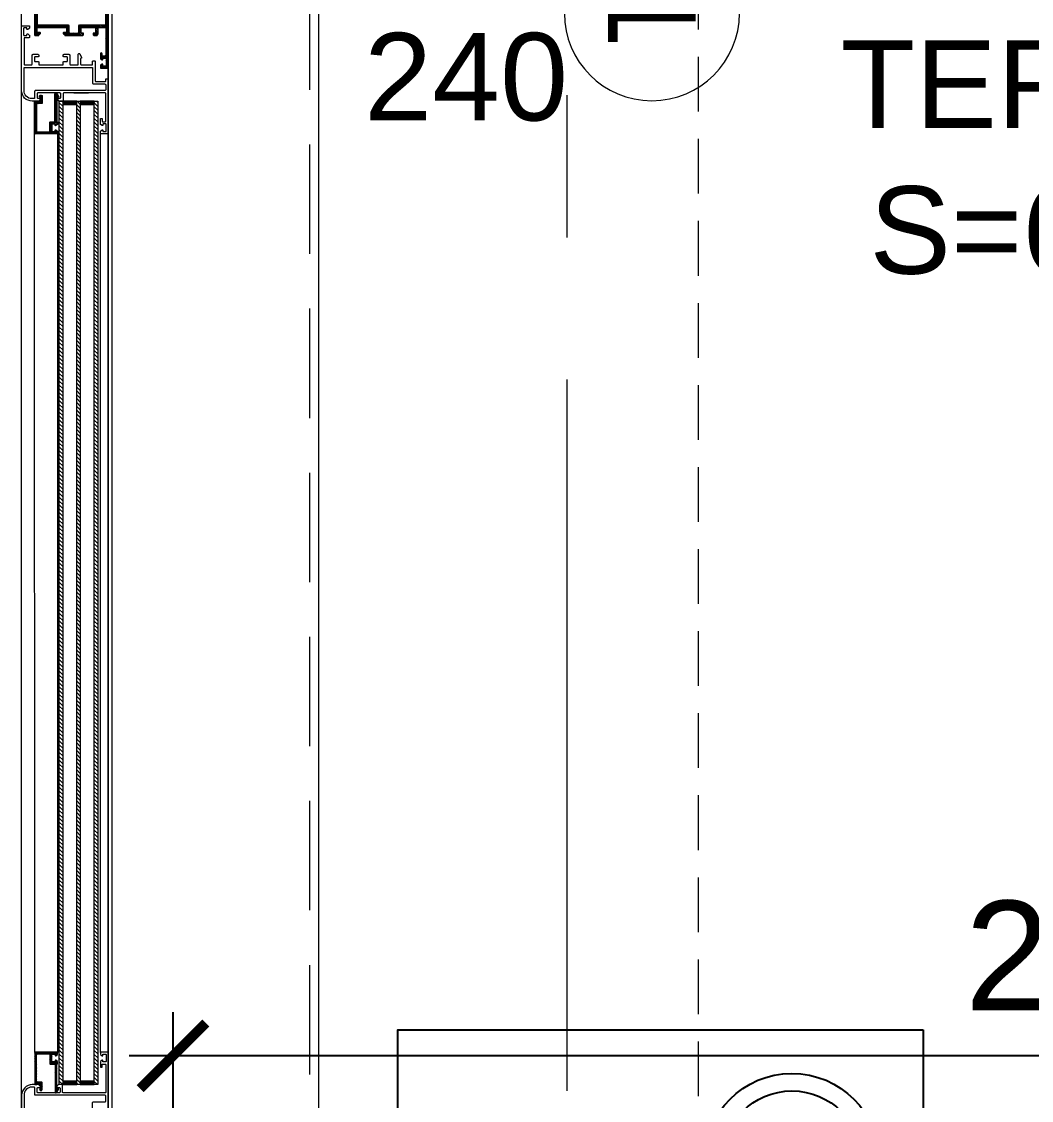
# Model space of a CAD drawing. Header units: feet. Extents: x 92587 to 97987, y -55119 to -48334.
# Drawn here: x 96686.8 to 96802.1, y -52413.5 to -52290.2 of the extents above; entities that cross this region are included whole.
import ezdxf

# ---------------------------------------------------------------- set-up
doc = ezdxf.new("R2010")
doc.units = ezdxf.units.FT
doc.header["$LTSCALE"] = 50
doc.header["$MEASUREMENT"] = 0
doc.linetypes.add('AXES', pattern=[2, 1.25, -0.25, 0.25, -0.25])
doc.linetypes.add('CACHE', pattern=[0.375, 0.25, -0.125])
doc.layers.get('0').update_dxf_attribs({"color": 8})
for name, color, linetype in [('AXES', 10, 'AXES'), ('COTE 50ème', 1, 'Continuous'), ('klima', 195, 'Continuous')]:
    doc.layers.add(name, color=color, linetype=linetype)
for name, color, linetype, lineweight in [('BETON CACHE', 4, 'CACHE', 5), ('MACONNERIE COUPE', 7, 'Continuous', 30), ('WINDOWS', 21, 'Continuous', 5)]:
    doc.layers.add(name, color=color, linetype=linetype, lineweight=lineweight)
doc.layers.add('DEMOL', color=7, linetype='Continuous', lineweight=60, true_color=0xa87e00)
doc.styles.add('GENERATED_STYLE_1', font='arial.ttf')
doc.styles.add('RS_TEXT_1.50', font='arial.ttf', dxfattribs={"height": 12.5})
doc.styles.add('RS_TXT_50', font='arial.ttf', dxfattribs={"height": 12.5})
doc.dimstyles.new('RS_50CM_LINEAIRE', dxfattribs={"dimscale": 5, "dimtxt": 12.5, "dimasz": 1.5, "dimexe": 1, "dimexo": 2.5, "dimgap": 1, "dimtad": 1, "dimdec": 1, "dimrnd": 0.5, "dimdsep": 46, "dimtxsty": 'RS_TXT_50', "dimblk1": 'ARCHTICK', "dimblk2": 'ARCHTICK', "dimsah": 1, "dimcen": 2.5, "dimdle": 1, "dimclrt": 4, "dimadec": 0, "dimazin": 2, "dimtfac": 1, "dimtdec": 1, "dimtix": 1, "dimtmove": 2, "dimatfit": 3, "dimfxl": 1, "dimtolj": 1, "dimtzin": 0, "dimarcsym": 0})
pattern_1 = [(135, (-46708.70849, -43897.46996), (-0.08838834765, -0.08838834765), [])]

# ---------------------------------------------------------------- blocks, each defined once
blk = doc.blocks.new('A$C1cd8c289')
at = {"layer": 'AXES', "lineweight": 5, "ltscale": 1.3}
blk.add_line((2040, -4150), (2040, -1058.41), dxfattribs=at)
blk = doc.blocks.new('DRITARE POS 1')
at = {"layer": 'WINDOWS', "transparency": 33554559}
h = blk.add_hatch(dxfattribs=at)
h.set_pattern_fill('ANSI31', color=256, angle=450)
h.set_pattern_definition([(135, (-46708.71279, -43842.46996), (-0.08838834765, -0.08838834765), [])])
h.paths.add_polyline_path([(-1.74, -12.58), (-1.74, -12.64), (-2.09, -12.64, -0.414214), (-2.15, -12.58), (-2.15, -12.21, -0.247394), (-2.13, -12.16, 1.657435), (-2.37, -12.03), (-2.37, -12.77, 0.414214), (-2.28, -12.86), (-1.81, -12.86, -0.414214), (-1.72, -12.95), (-1.72, -16, -0.414214), (-1.81, -16.09), (-3.16, -16.09, -0.414214), (-3.22, -16.03), (-3.22, -15.03, 0.414214), (-3.31, -14.93), (-3.76, -14.93, -0.414214), (-3.82, -14.88), (-3.82, -11.74, 0.737396), (-3.99, -11.69), (-4.23, -12.04, 0.603122), (-4.15, -12.19), (-4.08, -12.19, -0.414214), (-4.02, -12.25), (-4.02, -14.93), (-4.06, -14.93, 0.414214), (-4.12, -14.99), (-4.12, -15.19, 0.250765), (-4.09, -15.24), (-3.92, -15.37, 0.599022), (-3.84, -15.33), (-3.84, -15.25, -0.414214), (-3.78, -15.19), (-3.52, -15.19, -0.414214), (-3.46, -15.25), (-3.46, -16, -0.414214), (-3.52, -16.05), (-3.78, -16.05, -0.414214), (-3.84, -16), (-3.84, -15.92, 0.599022), (-3.92, -15.88), (-4.09, -16.01, 0.250765), (-4.12, -16.05), (-4.12, -16.26, 0.414214), (-4.06, -16.31), (-1.55, -16.31, 0.414214), (-1.5, -16.26), (-1.5, -12.64), (-1.5, -12.58)])
at = {"layer": 'WINDOWS'}
h = blk.add_hatch(dxfattribs=at)
h.set_pattern_fill('ANSI31', color=140, scale=2.5, angle=450)
h.set_pattern_definition([(135, (-46708.9128, -43897.46996), (-0.2209708691, -0.2209708691), [])])
h.paths.add_polyline_path([(-8.71, -124.96), (-8.71, -12.58), (-8.31, -12.58), (-8.31, -124.96)])
h.paths.add_polyline_path([(-6.71, -124.96), (-6.71, -12.58), (-6.31, -12.58), (-6.31, -124.96)])
h.paths.add_polyline_path([(-4.71, -124.96), (-4.71, -12.58), (-4.31, -12.58), (-4.31, -124.96)])
at = {"layer": 'WINDOWS', "transparency": 33554559}
h = blk.add_hatch(dxfattribs=at)
h.set_pattern_fill('ANSI31', color=140, angle=450)
h.set_pattern_definition([(135, (-46708.90849, -43880.46996), (-0.08838834765, -0.08838834765), [])])
h.paths.add_polyline_path([(-6.71, -12.58), (-8.31, -12.58), (-8.31, -12.98), (-6.71, -12.98)])
h.paths.add_polyline_path([(-4.71, -12.58), (-6.31, -12.58), (-6.31, -12.98), (-4.71, -12.98)])
h.paths.add_polyline_path([(-6.71, -124.56), (-8.31, -124.56), (-8.31, -124.96), (-6.71, -124.96)])
h.paths.add_polyline_path([(-4.71, -124.56), (-6.31, -124.56), (-6.31, -124.96), (-4.71, -124.96)])
h = blk.add_hatch(dxfattribs=at)
h.set_pattern_fill('ANSI31', color=256, angle=450)
h.set_pattern_definition(pattern_1)
h.paths.add_polyline_path([(-1.49, -121.28, 0.414214), (-1.55, -121.22), (-4.06, -121.22, 0.414214), (-4.11, -121.28), (-4.11, -121.48, 0.250765), (-4.09, -121.53), (-3.92, -121.66, 0.599022), (-3.83, -121.61), (-3.83, -121.54, -0.414214), (-3.78, -121.48), (-3.51, -121.48, -0.414214), (-3.46, -121.54), (-3.46, -122.28, -0.414214), (-3.51, -122.34), (-3.78, -122.34, -0.414214), (-3.83, -122.28), (-3.83, -122.21, 0.599022), (-3.92, -122.16), (-4.09, -122.29, 0.250765), (-4.11, -122.34), (-4.11, -122.54, 0.414214), (-4.06, -122.6), (-4.02, -122.6), (-4.02, -125.29, -0.414214), (-4.07, -125.34), (-4.15, -125.34, 0.603122), (-4.23, -125.49), (-3.98, -125.85, 0.737396), (-3.81, -125.79), (-3.81, -122.66, -0.414214), (-3.76, -122.6), (-3.31, -122.6, 0.414214), (-3.22, -122.51), (-3.22, -121.5, -0.414214), (-3.16, -121.44), (-1.81, -121.44, -0.414214), (-1.72, -121.54), (-1.72, -124.58, -0.414214), (-1.81, -124.67), (-2.28, -124.67, 0.414214), (-2.37, -124.77), (-2.37, -125.5, 1.657435), (-2.12, -125.37, -0.247394), (-2.15, -125.33), (-2.15, -124.95, -0.414214), (-2.09, -124.9), (-1.74, -124.9), (-1.74, -124.95), (-1.49, -124.95), (-1.49, -124.9)])
at = {"layer": 'WINDOWS'}
h = blk.add_hatch(dxfattribs=at)
h.set_pattern_fill('ANSI31', color=256, angle=450)
h.set_pattern_definition(pattern_1)
h.paths.add_polyline_path([(-9.61, -130.17, -0.414214), (-9.56, -130.11), (-9.26, -130.11, -0.414214), (-9.2, -130.17), (-9.2, -130.38, 1), (-9, -130.38), (-9, -129.85, 0.250765), (-9.02, -129.8), (-9.19, -129.69, 0.599022), (-9.28, -129.74), (-9.28, -129.81, -0.414214), (-9.33, -129.87), (-9.59, -129.87, -0.414214), (-9.65, -129.81), (-9.65, -129.03, -0.414214), (-9.59, -128.97), (-9.33, -128.97, -0.414214), (-9.28, -129.03), (-9.28, -129.14, 0.599022), (-9.19, -129.19), (-9.02, -129.07, 0.250765), (-9, -129.03), (-9, -128.78, 0.414214), (-9.05, -128.73), (-9.84, -128.73, 0.414214), (-9.89, -128.78), (-9.89, -135), (-9.89, -141.22, 0.414214), (-9.84, -141.27), (-9.05, -141.27, 0.414214), (-9, -141.22), (-9, -140.97, 0.250765), (-9.02, -140.93), (-9.19, -140.81, 0.599022), (-9.28, -140.86), (-9.28, -140.97, -0.414214), (-9.33, -141.03), (-9.59, -141.03, -0.414214), (-9.65, -140.97), (-9.65, -140.19, -0.414214), (-9.59, -140.13), (-9.33, -140.13, -0.414214), (-9.28, -140.19), (-9.28, -140.26, 0.599022), (-9.19, -140.31), (-9.02, -140.2, 0.250765), (-9, -140.15), (-9, -139.62, 1), (-9.2, -139.62), (-9.2, -139.83, -0.414214), (-9.26, -139.89), (-9.56, -139.89, -0.414214), (-9.61, -139.83), (-9.61, -136.66, -0.414214), (-9.56, -136.61), (-8.83, -136.61, -0.414214), (-8.74, -136.7), (-8.74, -137.35, 0.414214), (-8.55, -137.54), (-8.29, -137.54, 0.198912), (-8.25, -137.52), (-8.19, -137.46, 0.198912), (-8.18, -137.42), (-8.18, -137.31, 0.414214), (-8.23, -137.26), (-8.4, -137.26, -0.414214), (-8.46, -137.2), (-8.46, -136.7, -0.414214), (-8.36, -136.61), (-6.91, -136.61, -0.414214), (-6.81, -136.7), (-6.81, -137.2, -0.414214), (-6.87, -137.26), (-7.04, -137.26, 0.414214), (-7.09, -137.31), (-7.09, -137.42, 0.198912), (-7.08, -137.46), (-7.02, -137.52, 0.198912), (-6.98, -137.54), (-4.97, -137.54, 0.198912), (-4.93, -137.52), (-4.78, -137.37, 0.198912), (-4.76, -137.33), (-4.76, -137.26, 0.414214), (-4.82, -137.2), (-5, -137.2, -0.340481), (-5.13, -137.11), (-5.13, -136.7, -0.414214), (-5.04, -136.61), (-1.87, -136.61, -0.414214), (-1.77, -136.7), (-1.77, -137.11, -0.414214), (-1.87, -137.2), (-2.09, -137.2, 0.414214), (-2.15, -137.26), (-2.15, -137.33, 0.198912), (-2.13, -137.37), (-1.98, -137.52, 0.198912), (-1.94, -137.54), (-1.55, -137.54, 0.414214), (-1.49, -137.48), (-1.49, -135), (-1.49, -132.52, 0.414214), (-1.55, -132.46), (-1.94, -132.46, 0.198912), (-1.98, -132.48), (-2.13, -132.63, 0.198912), (-2.15, -132.67), (-2.15, -132.74, 0.414214), (-2.09, -132.8), (-1.87, -132.8, -0.414214), (-1.77, -132.89), (-1.77, -133.3, -0.414214), (-1.87, -133.39), (-5.04, -133.39, -0.414214), (-5.13, -133.3), (-5.13, -132.89, -0.340481), (-5, -132.8), (-4.82, -132.8, 0.414214), (-4.76, -132.74), (-4.76, -132.67, 0.198912), (-4.78, -132.63), (-4.93, -132.48, 0.198912), (-4.97, -132.46), (-6.98, -132.46, 0.198912), (-7.02, -132.48), (-7.08, -132.54, 0.198912), (-7.09, -132.58), (-7.09, -132.69, 0.414214), (-7.04, -132.74), (-6.87, -132.74, -0.414214), (-6.81, -132.8), (-6.81, -133.3, -0.414214), (-6.91, -133.39), (-8.36, -133.39, -0.414214), (-8.46, -133.3), (-8.46, -132.8, -0.414214), (-8.4, -132.74), (-8.23, -132.74, 0.414214), (-8.18, -132.69), (-8.18, -132.58, 0.198912), (-8.19, -132.54), (-8.25, -132.48, 0.198912), (-8.29, -132.46), (-8.55, -132.46, 0.414214), (-8.74, -132.65), (-8.74, -133.3, -0.414214), (-8.83, -133.39), (-9.56, -133.39, -0.414214), (-9.61, -133.34)])
h.paths.add_polyline_path([(-9.56, -133.67), (-6.63, -133.67), (-6.53, -133.58), (-6.53, -132.83), (-6.44, -132.74), (-5.51, -132.74), (-5.41, -132.83), (-5.41, -133.58), (-5.32, -133.67), (-1.83, -133.67), (-1.77, -133.73), (-1.77, -135), (-1.77, -136.27), (-1.83, -136.33), (-5.32, -136.33), (-5.41, -136.42), (-5.41, -137.17), (-5.51, -137.26), (-6.44, -137.26), (-6.53, -137.17), (-6.53, -136.42), (-6.63, -136.33), (-9.56, -136.33), (-9.61, -136.27), (-9.61, -135), (-9.61, -133.73)], flags=16)
at = {"layer": 'WINDOWS', "color": 165, "linetype": 'CACHE'}
blk.add_line((-32.9, -270), (-32.9, 0), dxfattribs=at)
at = {"layer": 'WINDOWS'}
for p, q in [((-0.01, -11.48), (0, -126.13)), ((-9.89, -16.28), (-9.89, -121.28)), ((-9, -16.26), (-9, -121.28)), ((-4.11, -121.28), (-4.12, -16.26)), ((-1.5, -16.26), (-1.49, -121.28)), ((-5.98, -125.89), (-7.66, -125.89))]:
    blk.add_line(p, q, dxfattribs=at)
at = {"layer": 'WINDOWS', "color": 165}
for points in [[(-9.9, 0), (-9.9, -270), (-33.9, -270), (-33.9, 0)], [(-10.3, -269.6), (-10.3, -0.4), (-9.9, 0), (-9.9, -270)]]:
    blk.add_lwpolyline(points, close=True, dxfattribs=at)
at = {"layer": 'WINDOWS'}
blk.add_lwpolyline([(-9.9, -270), (-9.9, 0), (0, 0), (0, -270)], close=True, dxfattribs=at)
for points in [[(-9.9, -10.08), (-9.9, -16.26, 0.414214), (-9.84, -16.31), (-9.06, -16.31, 0.414214), (-9, -16.26), (-9, -16.05, 0.250765), (-9.03, -16.01), (-9.19, -15.88, 0.599022), (-9.28, -15.92), (-9.28, -16.02, -0.414214), (-9.34, -16.07), (-9.6, -16.07, -0.414214), (-9.65, -16.02), (-9.65, -15.23, -0.414214), (-9.6, -15.18), (-9.34, -15.18, -0.414214), (-9.28, -15.23), (-9.28, -15.33, 0.599022), (-9.19, -15.37), (-9.03, -15.24, 0.250765), (-9, -15.19), (-9, -14.62, 0.414214), (-9.06, -14.56), (-9.15, -14.56, 0.414214), (-9.21, -14.62), (-9.21, -14.88, -0.414214), (-9.26, -14.93), (-9.56, -14.93, -0.414214), (-9.62, -14.88), (-9.62, -11.7, -0.414214), (-9.56, -11.65), (-4.73, -11.65, -0.414214), (-4.68, -11.7), (-4.68, -12.53, 0.414214), (-4.62, -12.58), (-4.23, -12.58, 0.198912), (-4.19, -12.56), (-4.04, -12.41, 0.198912), (-4.02, -12.37), (-4.02, -12.3, 0.414214), (-4.08, -12.25), (-4.3, -12.25, -0.414214), (-4.4, -12.15), (-4.4, -11.74, -0.414214), (-4.3, -11.65), (-1.87, -11.65, -0.414214), (-1.78, -11.74), (-1.78, -12.15, -0.414214), (-1.87, -12.25), (-2.09, -12.25, 0.414214), (-2.15, -12.3), (-2.15, -12.37, 0.198912), (-2.13, -12.41), (-1.98, -12.56, 0.198912), (-1.94, -12.58), (-1.22, -12.58, 0.414214), (0, -11.37), (0, -4.01, 0.414214)], [(-1.49, -135), (-1.49, -132.52, 0.414214), (-1.55, -132.46), (-1.94, -132.46, 0.198912), (-1.98, -132.48), (-2.13, -132.63, 0.198912), (-2.15, -132.67), (-2.15, -132.74, 0.414214), (-2.09, -132.8), (-1.87, -132.8, -0.414214), (-1.77, -132.89), (-1.77, -133.3, -0.414214), (-1.87, -133.39), (-5.04, -133.39, -0.414214), (-5.13, -133.3), (-5.13, -132.89, -0.340481), (-5, -132.8), (-4.82, -132.8, 0.414214), (-4.76, -132.74), (-4.76, -132.67, 0.198912), (-4.78, -132.63), (-4.93, -132.48, 0.198912), (-4.97, -132.46), (-6.98, -132.46, 0.198912), (-7.02, -132.48), (-7.08, -132.54, 0.198912), (-7.09, -132.58), (-7.09, -132.69, 0.414214), (-7.04, -132.74), (-6.87, -132.74, -0.414214), (-6.81, -132.8), (-6.81, -133.3, -0.414214), (-6.91, -133.39), (-8.36, -133.39, -0.414214), (-8.46, -133.3), (-8.46, -132.8, -0.414214), (-8.4, -132.74), (-8.23, -132.74, 0.414214), (-8.18, -132.69), (-8.18, -132.58, 0.198912), (-8.19, -132.54), (-8.25, -132.48, 0.198912), (-8.29, -132.46), (-8.55, -132.46, 0.414214), (-8.74, -132.65), (-8.74, -133.3, -0.414214), (-8.83, -133.39), (-9.56, -133.39, -0.414214), (-9.61, -133.34), (-9.61, -130.17, -0.414214), (-9.56, -130.11), (-9.26, -130.11, -0.414214), (-9.2, -130.17), (-9.2, -130.38, 1), (-9, -130.38), (-9, -129.85, 0.250765), (-9.02, -129.8), (-9.19, -129.69, 0.599022), (-9.28, -129.74), (-9.28, -129.81, -0.414214), (-9.33, -129.87), (-9.59, -129.87, -0.414214), (-9.65, -129.81), (-9.65, -129.03, -0.414214), (-9.59, -128.97), (-9.33, -128.97, -0.414214), (-9.28, -129.03), (-9.28, -129.14, 0.599022), (-9.19, -129.19), (-9.02, -129.07, 0.250765), (-9, -129.03), (-9, -128.78, 0.414214), (-9.05, -128.73), (-9.84, -128.73, 0.414214), (-9.89, -128.78), (-9.89, -135)]]:
    blk.add_lwpolyline(points, format="xyb", dxfattribs=at)
for points in [[(-1.5, -12.21, 0.414214), (-1.4, -12.3), (-1.18, -12.3), (-1.18, -12.3, 0.414214), (-0.28, -11.37), (-0.28, -8.77, 0.414214), (-0.34, -8.72), (-8.07, -8.72, 0.414214), (-8.12, -8.77), (-8.12, -10.53, -0.414214), (-8.22, -10.62), (-9.52, -10.62, 0.414214), (-9.62, -10.71), (-9.62, -11.27, 0.414214), (-9.52, -11.37), (-1.59, -11.37, -0.414214), (-1.5, -11.46)], [(-1.74, -12.64), (-2.09, -12.64, -0.414214), (-2.15, -12.58), (-2.15, -12.21, -0.247394), (-2.13, -12.16, 1.657435), (-2.37, -12.03), (-2.37, -12.77, 0.414214), (-2.28, -12.86), (-1.81, -12.86, -0.414214), (-1.72, -12.95), (-1.72, -16, -0.414214), (-1.81, -16.09), (-3.16, -16.09, -0.414214), (-3.22, -16.03), (-3.22, -15.03, 0.414214), (-3.31, -14.93), (-3.76, -14.93, -0.414214), (-3.82, -14.88), (-3.82, -11.74, 0.737396), (-3.99, -11.69), (-4.23, -12.04, 0.603122), (-4.15, -12.19), (-4.08, -12.19, -0.414214), (-4.02, -12.25), (-4.02, -14.93), (-4.06, -14.93, 0.414214), (-4.12, -14.99), (-4.12, -15.19, 0.250765), (-4.09, -15.24), (-3.92, -15.37, 0.599022), (-3.84, -15.33), (-3.84, -15.25, -0.414214), (-3.78, -15.19), (-3.52, -15.19, -0.414214), (-3.46, -15.25), (-3.46, -16, -0.414214), (-3.52, -16.05), (-3.78, -16.05, -0.414214), (-3.84, -16), (-3.84, -15.92, 0.599022), (-3.92, -15.88), (-4.09, -16.01, 0.250765), (-4.12, -16.05), (-4.12, -16.26, 0.414214), (-4.06, -16.31), (-1.55, -16.31, 0.414214), (-1.5, -16.26), (-1.5, -12.64), (-1.5, -12.58), (-1.74, -12.58)], [(0, -133.53, -0.414214), (-0.06, -133.58), (-0.84, -133.58, -0.414214), (-0.9, -133.53), (-0.9, -133.32, -0.250765), (-0.87, -133.27), (-0.7, -133.14, -0.599022), (-0.62, -133.19), (-0.62, -133.28, 0.414214), (-0.56, -133.34), (-0.3, -133.34, 0.414214), (-0.24, -133.28), (-0.24, -132.5, 0.414214), (-0.3, -132.44), (-0.56, -132.44, 0.414214), (-0.62, -132.5), (-0.62, -132.59, -0.599022), (-0.7, -132.64), (-0.87, -132.51, -0.250765), (-0.9, -132.46), (-0.9, -132.26, -0.414214), (-0.84, -132.2), (-0.34, -132.2, 0.414214), (-0.28, -132.14), (-0.28, -129.19, 0.414214), (-0.37, -129.1), (-1.12, -129.1, 0.414214), (-1.21, -129.19), (-1.21, -130.22, -0.414214), (-1.31, -130.31), (-1.87, -130.31, -0.414214), (-1.96, -130.22), (-1.96, -130.09, -0.414214), (-1.9, -130.03), (-1.55, -130.03, 0.414214), (-1.49, -129.98), (-1.49, -129.53, 0.414214), (-1.55, -129.47), (-1.9, -129.47, -0.414214), (-1.96, -129.42), (-1.96, -129.16, 0.414214), (-2.02, -129.1), (-4.7, -129.1, 0.414214), (-4.76, -129.16), (-4.76, -129.42, -0.414214), (-4.82, -129.47), (-5.17, -129.47, 0.414214), (-5.23, -129.53), (-5.23, -129.98, 0.414214), (-5.17, -130.03), (-4.82, -130.03, -0.414214), (-4.76, -130.09), (-4.76, -130.22, -0.414214), (-4.85, -130.31), (-5.41, -130.31, -0.414214), (-5.51, -130.22), (-5.51, -129.19, 0.414214), (-5.6, -129.1), (-6.38, -129.1, 0.414214), (-6.48, -129.19), (-6.48, -130.31, -0.809546), (-6.66, -130.35), (-6.85, -129.93, -0.543142), (-6.79, -129.85, 0.414214), (-6.74, -129.79), (-6.74, -129.19, 0.414214), (-6.83, -129.1), (-8.06, -129.1, 0.414214), (-8.12, -129.16), (-8.12, -129.51, -0.414214), (-8.18, -129.57), (-8.34, -129.57, -0.414214), (-8.4, -129.51), (-8.4, -127.29, 0.414214), (-8.49, -127.2), (-9.56, -127.2, 0.414214), (-9.61, -127.25), (-9.61, -127.46, -0.414214), (-9.67, -127.51), (-9.84, -127.51, -0.414214), (-9.89, -127.46), (-9.89, -121.28, -0.414214), (-9.84, -121.22), (-9.05, -121.22, -0.414214), (-9, -121.28), (-9, -121.49, -0.250765), (-9.02, -121.53), (-9.19, -121.66, -0.599022), (-9.28, -121.62), (-9.28, -121.52, 0.414214), (-9.33, -121.47), (-9.59, -121.47, 0.414214), (-9.65, -121.52), (-9.65, -122.31, 0.414214), (-9.59, -122.36), (-9.33, -122.36, 0.414214), (-9.28, -122.31), (-9.28, -122.21, -0.599022), (-9.19, -122.17), (-9.02, -122.3, -0.250765), (-9, -122.34), (-9, -122.92, -0.414214), (-9.05, -122.98), (-9.15, -122.98, -0.414214), (-9.2, -122.92), (-9.2, -122.66, 0.414214), (-9.26, -122.61), (-9.56, -122.61, 0.414214), (-9.61, -122.66), (-9.61, -125.83, 0.414214), (-9.56, -125.89), (-4.82, -125.89, 0.414214), (-4.76, -125.83), (-4.76, -125.01, -0.414214), (-4.71, -124.96), (-4.32, -124.96, -0.198912), (-4.28, -124.97), (-4.13, -125.13, -0.198912), (-4.11, -125.17), (-4.11, -125.24, -0.414214), (-4.17, -125.29), (-4.39, -125.29, 0.414214), (-4.48, -125.39), (-4.48, -125.8, 0.414214), (-4.39, -125.89), (-1.87, -125.89, 0.414214), (-1.77, -125.8), (-1.77, -125.39, 0.414214), (-1.87, -125.29), (-2.09, -125.29, -0.414214), (-2.15, -125.24), (-2.15, -125.17, -0.198912), (-2.13, -125.13), (-1.98, -124.97, -0.198912), (-1.94, -124.96), (-1.21, -124.96, -0.414214), (0, -126.17)], [(-1.74, -124.9), (-2.09, -124.9, 0.414214), (-2.15, -124.95), (-2.15, -125.33, 0.247394), (-2.12, -125.37, -1.657435), (-2.37, -125.5), (-2.37, -124.77, -0.414214), (-2.28, -124.67), (-1.81, -124.67, 0.414214), (-1.72, -124.58), (-1.72, -121.54, 0.414214), (-1.81, -121.44), (-3.16, -121.44, 0.414214), (-3.22, -121.5), (-3.22, -122.51, -0.414214), (-3.31, -122.6), (-3.76, -122.6, 0.414214), (-3.81, -122.66), (-3.81, -125.79, -0.737396), (-3.98, -125.85), (-4.23, -125.49, -0.603122), (-4.15, -125.34), (-4.07, -125.34, 0.414214), (-4.02, -125.29), (-4.02, -122.6), (-4.06, -122.6, -0.414214), (-4.11, -122.54), (-4.11, -122.34, -0.250765), (-4.09, -122.29), (-3.92, -122.16, -0.599022), (-3.83, -122.21), (-3.83, -122.28, 0.414214), (-3.78, -122.34), (-3.51, -122.34, 0.414214), (-3.46, -122.28), (-3.46, -121.54, 0.414214), (-3.51, -121.48), (-3.78, -121.48, 0.414214), (-3.83, -121.54), (-3.83, -121.61, -0.599022), (-3.92, -121.66), (-4.09, -121.53, -0.250765), (-4.11, -121.48), (-4.11, -121.28, -0.414214), (-4.06, -121.22), (-1.55, -121.22, -0.414214), (-1.49, -121.28), (-1.49, -124.9), (-1.49, -124.95), (-1.74, -124.95)], [(-1.49, -125.33, -0.414214), (-1.4, -125.24), (-1.18, -125.24), (-1.18, -125.24, -0.414214), (-0.28, -126.17), (-0.28, -128.77, -0.414214), (-0.34, -128.82), (-8.06, -128.82, -0.414214), (-8.12, -128.77), (-8.12, -127.01, 0.414214), (-8.21, -126.92), (-9.52, -126.92, -0.414214), (-9.61, -126.82), (-9.61, -126.26, -0.414214), (-9.52, -126.17), (-1.59, -126.17, 0.414214), (-1.49, -126.08)]]:
    blk.add_lwpolyline(points, format="xyb", close=True, dxfattribs=at)
at = {"layer": 'WINDOWS', "color": 140}
for points in [[(-8.71, -124.96), (-8.71, -12.58), (-8.31, -12.58), (-8.31, -124.96)], [(-6.71, -12.58), (-8.31, -12.58), (-8.31, -12.98), (-6.71, -12.98)], [(-6.71, -124.96), (-6.71, -12.58), (-6.31, -12.58), (-6.31, -124.96)], [(-4.71, -12.58), (-6.31, -12.58), (-6.31, -12.98), (-4.71, -12.98)], [(-4.71, -124.96), (-4.71, -12.58), (-4.31, -12.58), (-4.31, -124.96)], [(-6.71, -124.56), (-8.31, -124.56), (-8.31, -124.96), (-6.71, -124.96)], [(-4.71, -124.56), (-6.31, -124.56), (-6.31, -124.96), (-4.71, -124.96)]]:
    blk.add_lwpolyline(points, close=True, dxfattribs=at)
at = {"layer": 'WINDOWS', "color": 165}
blk.add_lwpolyline([(-71.99, -125, 1), (-71.99, -145, 1)], format="xyb", close=True, dxfattribs=at)
at = {"layer": 'WINDOWS'}
blk.add_lwpolyline([(-1.77, -135), (-1.77, -133.73), (-1.83, -133.67), (-5.32, -133.67), (-5.41, -133.58), (-5.41, -132.83), (-5.51, -132.74), (-6.44, -132.74), (-6.53, -132.83), (-6.53, -133.58), (-6.63, -133.67), (-9.56, -133.67), (-9.61, -133.73), (-9.61, -135)], dxfattribs=at)
at = {"layer": 'WINDOWS', "color": 165, "char_height": 10, "attachment_point": 7, "style": 'GENERATED_STYLE_1'}
for s, insert, rotation in [('\\A1;\\pt0;240{\\H0.66x;\\S^  ;}', (-39.11, -119.83), 180), ('\\A1;\\pt0;1', (-66.99, -138.81), 90)]:
    blk.add_mtext(s, dxfattribs=dict(at, insert=insert, rotation=rotation))
blk = doc.blocks.new('_ArchTick')
at = {"color": 0, "linetype": 'ByBlock', "const_width": 0.15}
blk.add_lwpolyline([(-0.5, -0.5), (0.5, 0.5)], dxfattribs=at)
blk = doc.blocks.new('*D1740')
at = {"layer": 'COTE 50ème', "color": 0, "lineweight": -2, "ltscale": 0.5, "transparency": 16777216}
for p, q in [((96984.11, -52429.25), (96984.11, -52149.25)), ((96716.61, -52154.25), (96989.11, -52154.25)), ((96716.61, -52424.25), (96989.11, -52424.25))]:
    blk.add_line(p, q, dxfattribs=at)
at = {"layer": 'Defpoints', "color": 0, "ltscale": 0.5, "transparency": 16777216}
for p in [(96704.11, -52154.25), (96984.11, -52154.25), (96704.11, -52424.25)]:
    blk.add_point(p, dxfattribs=at)
at = {"layer": 'COTE 50ème', "color": 0, "lineweight": -2, "ltscale": 0.5, "transparency": 16777216, "xscale": 7.5, "yscale": 7.5, "zscale": 7.5}
for p, rotation in [((96984.11, -52154.25), 90), ((96984.11, -52424.25), 270)]:
    blk.add_blockref('_ArchTick', p, dxfattribs=dict(at, rotation=rotation))
at = {"layer": 'COTE 50ème', "color": 4, "lineweight": 5, "ltscale": 0.5, "transparency": 16777216, "char_height": 12.5, "attachment_point": 5, "rotation": 90, "style": 'RS_TXT_50'}
for s, insert in [('\\A1;270', (96972.73, -52289.25)), ('\\A1;240', (96995.49, -52289.25))]:
    blk.add_mtext(s, dxfattribs=dict(at, insert=insert))
blk = doc.blocks.new('*D1747')
at = {"layer": 'COTE 50ème', "color": 0, "lineweight": -2, "ltscale": 0.5, "transparency": 16777216}
for p, q in [((97104.11, -52052.36), (97104.11, -54192.36)), ((96826.61, -52057.36), (97109.11, -52057.36)), ((96716.61, -54187.36), (97109.11, -54187.36))]:
    blk.add_line(p, q, dxfattribs=at)
at = {"layer": 'Defpoints', "color": 0, "ltscale": 0.5, "transparency": 16777216}
for p in [(96814.11, -52057.36), (96704.11, -54187.36), (97104.11, -54187.36)]:
    blk.add_point(p, dxfattribs=at)
at = {"layer": 'COTE 50ème', "color": 0, "lineweight": -2, "ltscale": 0.5, "transparency": 16777216, "xscale": 7.5, "yscale": 7.5, "zscale": 7.5}
for p, rotation in [((97104.11, -52057.36), 90), ((97104.11, -54187.36), 270)]:
    blk.add_blockref('_ArchTick', p, dxfattribs=dict(at, rotation=rotation))
at = {"layer": 'COTE 50ème', "color": 4, "lineweight": 5, "ltscale": 0.5, "transparency": 16777216, "insert": (97092.72, -53122.36), "char_height": 12.5, "attachment_point": 5, "rotation": 90, "style": 'RS_TXT_50'}
blk.add_mtext('\\A1;2130', dxfattribs=at)
blk = doc.blocks.new('*D1990')
at = {"layer": 'COTE 50ème', "color": 0, "lineweight": -2, "ltscale": 0.5, "transparency": 16777216}
for p, q in [((96704.11, -52464.86), (96704.11, -52403.38)), ((96914.11, -52449.86), (96914.11, -52403.38)), ((96919.11, -52408.38), (96699.11, -52408.38))]:
    blk.add_line(p, q, dxfattribs=at)
at = {"layer": 'Defpoints', "color": 0, "ltscale": 0.5, "transparency": 16777216}
for p in [(96704.11, -52408.38), (96914.11, -52462.36), (96704.11, -52477.36)]:
    blk.add_point(p, dxfattribs=at)
at = {"layer": 'COTE 50ème', "color": 0, "lineweight": -2, "ltscale": 0.5, "transparency": 16777216, "xscale": 7.5, "yscale": 7.5, "zscale": 7.5, "rotation": 180}
blk.add_blockref('_ArchTick', (96704.11, -52408.38), dxfattribs=at)
at = {"layer": 'COTE 50ème', "color": 0, "lineweight": -2, "ltscale": 0.5, "transparency": 16777216, "xscale": 7.5, "yscale": 7.5, "zscale": 7.5}
blk.add_blockref('_ArchTick', (96914.11, -52408.38), dxfattribs=at)
at = {"layer": 'COTE 50ème', "color": 4, "lineweight": 5, "ltscale": 0.5, "transparency": 16777216, "insert": (96809.11, -52397), "char_height": 12.5, "attachment_point": 5, "style": 'RS_TXT_50'}
blk.add_mtext('\\A1;210', dxfattribs=at)

msp = doc.modelspace()

# ---------------------------------------------------------------- linework, layer by layer
at = {"layer": 'BETON CACHE', "lineweight": 5, "ltscale": 0.5}
msp.add_lwpolyline([(94664.11, -54072.36), (96764.11, -54072.36), (96764.11, -52107.36), (94664.11, -52107.36)], close=True, dxfattribs=at)
at = {"layer": 'klima', "linetype": 'Continuous', "lineweight": 25}
msp.add_lwpolyline([(96789.79, -52405.39), (96789.79, -52445.39), (96729.79, -52445.39), (96729.79, -52405.39)], close=True, dxfattribs=at)
for radius in [10, 8]:
    msp.add_circle((96774.79, -52420.39), radius, dxfattribs=at)

# ---------------------------------------------------------------- block references
at = {"lineweight": 5, "rotation": 180}
msp.add_blockref('DRITARE POS 1', (96686.81, -52424.25), dxfattribs=at)
at = {"layer": 'MACONNERIE COUPE', "lineweight": 5, "ltscale": 0.5}
msp.add_blockref('A$C1cd8c289', (94709.11, -50862.36), dxfattribs=at)

# ---------------------------------------------------------------- texts
at = {"layer": 'DEMOL', "lineweight": -2, "insert": (96814.11, -52305.75), "char_height": 10, "width": 93.9293, "attachment_point": 5, "style": 'RS_TEXT_1.50'}
msp.add_mtext('TERASA 1\\PS=6.34m²', dxfattribs=at)

# ---------------------------------------------------------------- dimensions: what is measured, and where the dimension line sits
at = {"layer": 'COTE 50ème', "lineweight": 5, "ltscale": 0.5}
dim = msp.add_linear_dim(base=(97104.11, -54187.36), p1=(96814.11, -52057.36), p2=(96704.11, -54187.36), angle=90, dimstyle='RS_50CM_LINEAIRE', dxfattribs=at)
dim.commit()
dim.dimension.update_dxf_attribs({"geometry": '*D1747', "text_midpoint": (97092.72, -53122.36)})
dim = msp.add_linear_dim(base=(96984.11, -52154.25), p1=(96704.11, -52424.25), p2=(96704.11, -52154.25), angle=90, text='<>\\X240', dimstyle='RS_50CM_LINEAIRE', dxfattribs=at)
dim.commit()
dim.dimension.update_dxf_attribs({"geometry": '*D1740', "text_midpoint": (96984.11, -52289.25)})
dim = msp.add_linear_dim(base=(96704.11, -52408.38), p1=(96914.11, -52462.36), p2=(96704.11, -52477.36), dimstyle='RS_50CM_LINEAIRE', dxfattribs=at)
dim.commit()
dim.dimension.update_dxf_attribs({"geometry": '*D1990', "text_midpoint": (96809.11, -52397)})

doc.saveas('drawing.dxf')
